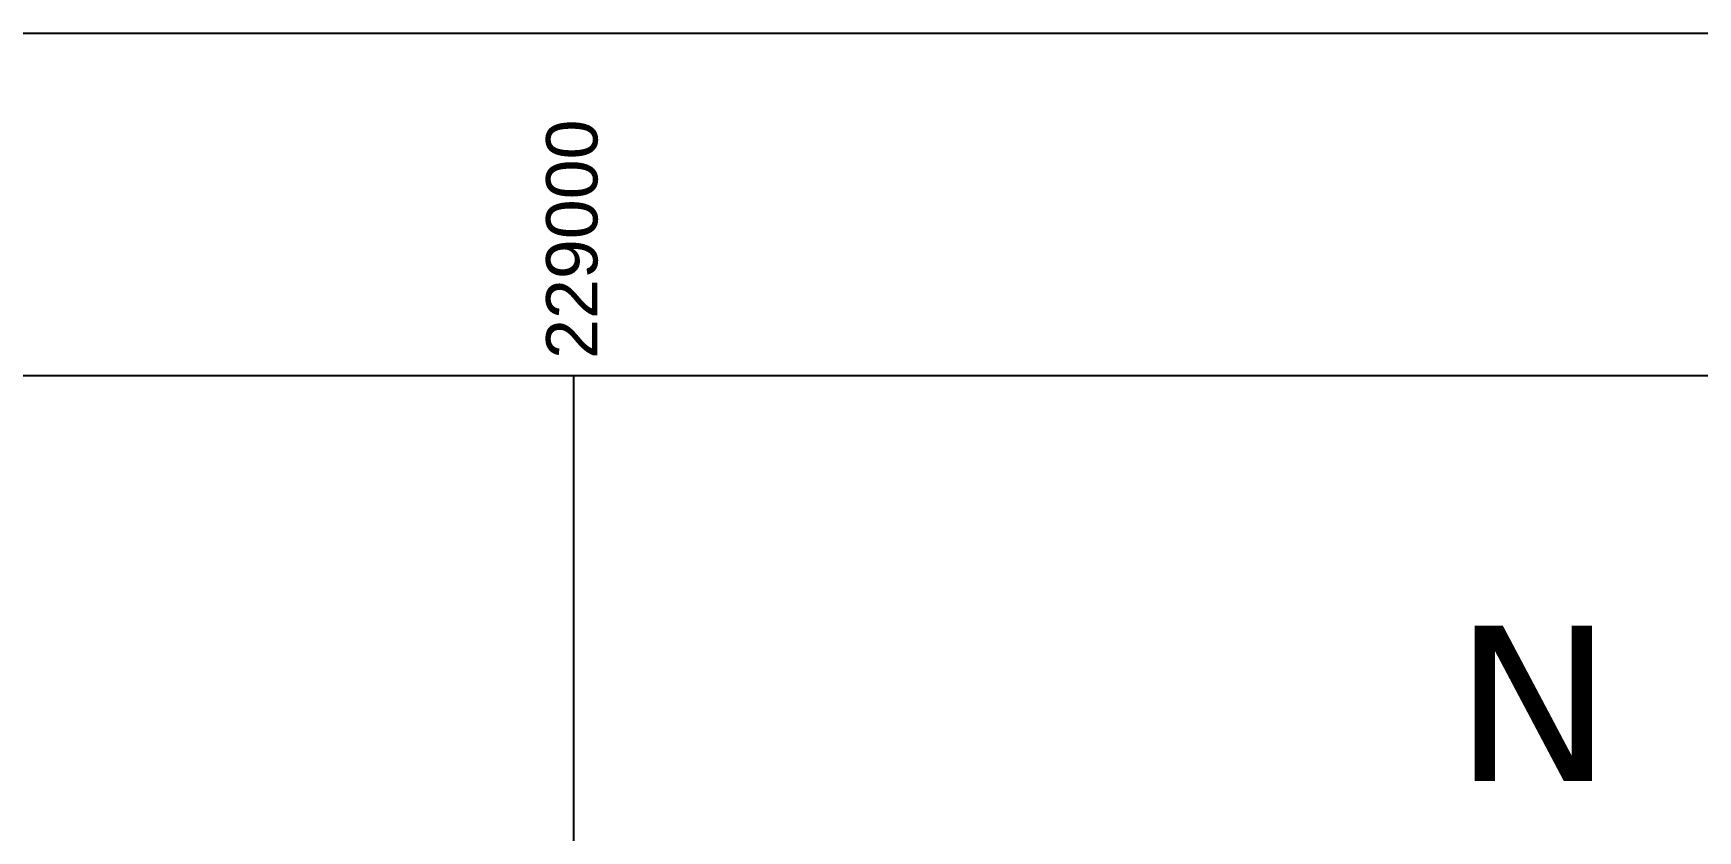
# Model space of a CAD drawing. Header units: metres. Extents: x 222800 to 230200, y 1548340 to 1564214.
# Drawn here: x 228684 to 229657, y 1563434 to 1563900 of the extents above; entities that cross this region are included whole.
import ezdxf
from ezdxf.enums import TextEntityAlignment as Align

# ---------------------------------------------------------------- set-up
doc = ezdxf.new("R2010")
doc.units = ezdxf.units.M
doc.layers.add('GRID', color=7, linetype='Continuous')
doc.layers.add('TITLE BOX', color=7, linetype='Continuous')
doc.styles.get("Standard").update_dxf_attribs({"font": 'arial.ttf'})
doc.styles.add('TR', font='verdana.ttf')

msp = doc.modelspace()

# ---------------------------------------------------------------- linework, layer by layer
at = {"layer": 'GRID', "color": 254, "linetype": 'Continuous'}
for p, q in [((223000, 1563700), (230000, 1563700)), ((229000, 1563700), (229000, 1560700))]:
    msp.add_line(p, q, dxfattribs=at)
at = {"layer": 'GRID', "linetype": 'Continuous'}
msp.add_line((223000, 1563700), (230000, 1563700), dxfattribs=at)
for points in [[(222800, 1563900), (230200, 1563900), (230200, 1548339.58242), (222800, 1548339.58242)], [(223000, 1550700), (223000, 1563700), (230000, 1563700), (230000, 1550700)], [(223000, 1550700), (223000, 1563700), (230000, 1563700), (230000, 1550700)]]:
    msp.add_lwpolyline(points, close=True, dxfattribs=at)

# ---------------------------------------------------------------- texts
at = {"layer": 'GRID', "color": 242, "linetype": 'Continuous'}
msp.add_text('229000', height=30, rotation=90, dxfattribs=at).set_placement((229013.93376, 1563709.7788))
at = {"layer": 'TITLE BOX', "color": 1, "style": 'TR'}
msp.add_text('N', height=90.72, rotation=359.97042933, dxfattribs=at).set_placement((229560.52483, 1563463.17139), align=Align.CENTER)

doc.saveas('drawing.dxf')
